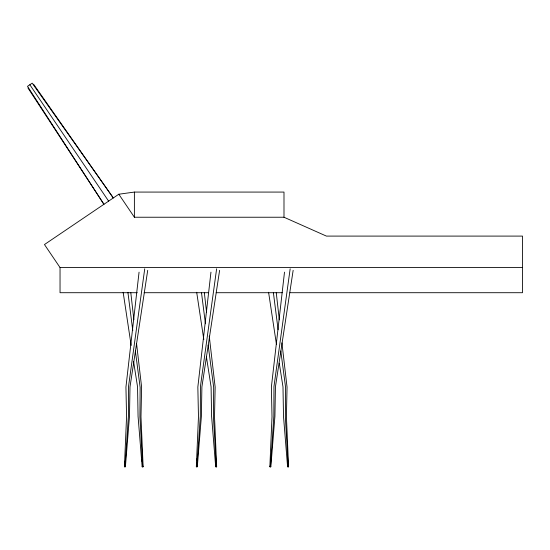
<?xml version="1.0" encoding="UTF-8"?>
<svg xmlns="http://www.w3.org/2000/svg" width="550" height="550" viewBox="0 0 550 550"><rect width="100%" height="100%" fill="white"/><g stroke="black" fill="none" stroke-linecap="round" stroke-linejoin="round"><path stroke-width="0.82" d="M147.709 270.339L129.999 386.891L129.484 416.316L125.407 466.764L124.781 466.84L124.417 466.757L126.562 416.79L125.943 387.056L139.061 272.147M219.608 270.339L201.898 386.891L201.389 416.316L197.312 466.764L196.68 466.84L196.322 466.757L198.468 416.79L197.842 387.056L210.959 272.147M293.15 270.339L275.433 386.891L274.924 416.316L270.847 466.764L270.222 466.84L269.857 466.757L272.002 416.79L271.377 387.056L284.501 272.147M124.974 463.464L125.118 460.934M197.065 460.089L197.161 458.397M270.222 466.84L270.318 465.156M124.417 466.757L125.042 466.682L128.418 416.075L128.521 386.561L144.733 268.792M196.322 466.757L196.948 466.682L200.324 416.075L200.42 386.561L216.631 268.792M269.857 466.757L270.483 466.682L273.859 416.075L273.962 386.561L290.166 268.792M289.981 292.71L522.5 292.71L522.5 236.094L326.404 236.094L283.993 217.236L283.993 192.074L134.386 192.074L118.814 194.226L44.468 244.544L60.039 267.554L60.039 292.71L137.259 292.71M133.581 361.481L137.555 386.891L138.064 416.316L142.141 466.764L143.131 466.757L140.986 416.79L141.611 387.056L136.572 343.709M142.141 466.764L143.131 466.757M206.36 356.421L211.09 386.891L211.599 416.316L215.676 466.764L216.666 466.757L214.521 416.79L215.146 387.056L209.241 336.043M215.676 466.764L216.666 466.757M279.276 363.172L282.989 386.891L283.504 416.316L287.581 466.764L288.571 466.757L286.426 416.79L287.045 387.056L281.916 342.856M287.581 466.764L288.571 466.757M118.814 194.226L134.386 217.236L283.993 217.236M60.039 267.554L522.5 267.554M144.121 292.71L208.471 292.71M216.191 292.71L282.26 292.71M270.483 466.682L270.847 466.764M196.948 466.682L197.312 466.764M125.042 466.682L125.407 466.764M33.564 84.198L113.307 197.959L32.189 83.16L27.5 86.329L103.929 204.304L27.961 87.993M29.844 84.741L108.618 201.128M268.586 292.277L276.478 344.603M196.687 292.277L203.809 339.536M123.152 292.277L131.168 345.448M273.35 292.366L278.107 329.739M280.803 350.969L285.574 387.386L285.368 417.031L288.207 466.84M201.451 292.366L205.446 323.792M208.147 345.022L213.675 387.386L213.462 417.031L216.301 466.84M127.916 292.366L132.777 330.584M135.369 350.969L140.14 387.386L139.927 417.031L142.766 466.84M276.238 292.593L279.317 319.853M204.332 292.593L206.546 312.187M130.797 292.593L133.877 319.853M287.774 464.152L287.946 466.682M215.758 462.461L215.875 464.152M142.051 459.931L142.168 461.622M134.386 192.074L134.386 217.236"/></g></svg>
